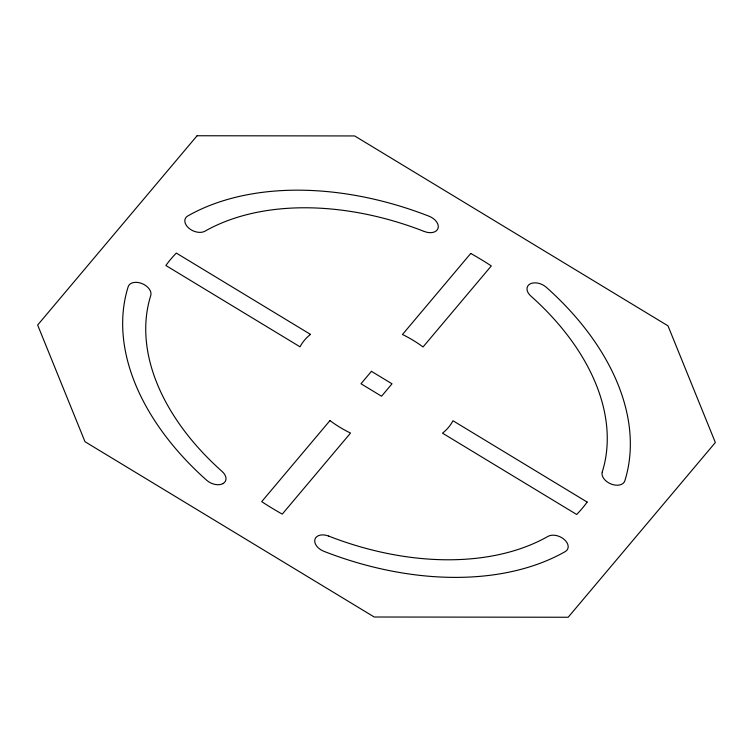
<?xml version="1.0" encoding="UTF-8"?>
<svg xmlns="http://www.w3.org/2000/svg" width="753" height="753" viewBox="0 0 753 753"><rect width="100%" height="100%" fill="white"/><g stroke="black" fill="none" stroke-linecap="round" stroke-linejoin="round"><path stroke-width="1.13" d="M197.088 135.747L37.65 325.042L85.004 441.719L374.222 617.008L568.176 617.253L715.35 442.519L667.996 325.842L354.672 135.945L197.088 135.747M329.965 420.588L261.696 501.649A242.814 158.977 24.3 0 0 282.262 514.12L350.531 433.06A84.985 55.647 24.3 0 1 329.965 420.588M371.445 371.333L360.988 383.757L381.555 396.229L392.012 383.804L371.445 371.333M470.738 253.441L402.469 334.501A84.985 55.647 24.3 0 1 423.035 346.973L491.304 265.913A242.814 158.977 24.3 0 0 470.738 253.441M310.49 334.388L176.315 253.074A242.814 158.977 24.3 0 0 165.858 265.498L300.023 346.813A84.985 55.647 24.3 0 1 310.49 334.388M587.142 502.063L452.977 420.748A84.985 55.647 24.3 0 1 442.51 433.173L576.685 514.487A242.814 158.977 24.3 0 0 587.142 502.063M223.039 483.558A12.142 7.954 24.3 0 0 222.182 471.538A242.814 158.977 24.3 0 1 150.751 295.534A12.142 7.954 24.3 0 0 141.856 283.514A12.142 7.954 24.3 0 0 128.179 286.714A267.089 174.875 24.3 0 0 206.746 480.32A12.142 7.954 24.3 0 0 223.039 483.558M328.647 536.07A242.814 158.977 24.3 0 0 548.08 536.343A12.142 7.954 24.3 0 1 564.374 539.581A12.142 7.954 24.3 0 1 565.23 551.601A267.089 174.875 24.3 0 1 323.856 551.3A12.142 7.954 24.3 0 1 314.961 539.27A12.142 7.954 24.3 0 1 328.647 536.07M424.353 231.491A242.814 158.977 24.3 0 0 204.92 231.218A12.142 7.954 24.3 0 1 188.627 227.98A12.142 7.954 24.3 0 1 187.77 215.96A267.089 174.875 24.3 0 1 429.144 216.262A12.142 7.954 24.3 0 1 438.039 228.291A12.142 7.954 24.3 0 1 424.353 231.491M602.249 472.027A242.814 158.977 24.3 0 0 530.818 296.023A12.142 7.954 24.3 0 1 529.961 284.003A12.142 7.954 24.3 0 1 546.254 287.241A267.089 174.875 24.3 0 1 624.821 480.847A12.142 7.954 24.3 0 1 611.144 484.047A12.142 7.954 24.3 0 1 602.249 472.027"/></g></svg>
